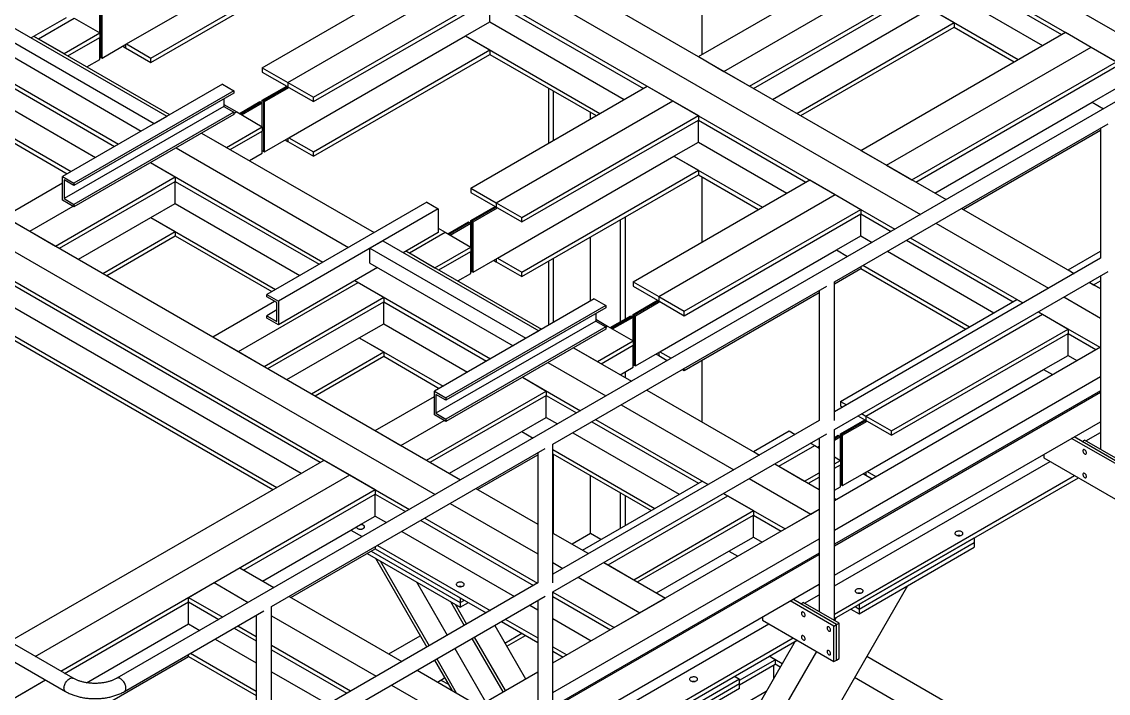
# Model space of a CAD drawing. Header units: millimetres. Extents: x 0 to 16187, y -20471 to 6290.
# Drawn here: x 711.2 to 861.4, y 1918.7 to 2011.5 of the extents above; entities that cross this region are included whole.
import ezdxf

# ---------------------------------------------------------------- set-up
doc = ezdxf.new("R2010")
doc.units = ezdxf.units.MM

msp = doc.modelspace()

# ---------------------------------------------------------------- linework, layer by layer
at = {"color": 7, "linetype": 'Continuous', "lineweight": 25}
for p, q in [((763.30147, 2067.30611), (870.76336, 2005.26968)), ((759.76593, 2065.26509), (867.22782, 2003.22866)), ((948.56632, 2050.18437), (724.3074, 1920.72245)), ((731.48166, 2048.93693), (838.94355, 1986.9005)), ((727.94613, 2046.8959), (835.40802, 1984.85947)), ((724.41059, 2044.85488), (831.87248, 1982.81845)), ((804.70257, 2006.6674), (832.98684, 2022.99556)), ((805.2329, 2006.97355), (805.2329, 2023.91269)), ((725.66571, 2008.41124), (750.06089, 2022.49428)), ((729.04214, 2006.46207), (753.43733, 2020.54511)), ((729.04214, 2005.84966), (753.43733, 2019.9327)), ((808.2381, 2004.62637), (836.52237, 2020.95454)), ((744.42171, 2005.13663), (768.8169, 2019.21967)), ((811.77364, 2002.58535), (840.05791, 2018.91352)), ((747.95725, 2003.09561), (772.35243, 2017.17865)), ((812.30405, 2002.27915), (840.05791, 2018.30111)), ((840.05791, 2018.30111), (854.90706, 2009.72888)), ((751.49278, 2001.05459), (775.88797, 2015.13763)), ((751.49278, 2000.44218), (775.88797, 2014.52522)), ((775.88797, 2011.48298), (775.88797, 2014.52522)), ((775.88797, 2014.52522), (797.10108, 2002.27915)), ((840.05791, 2015.25886), (852.27211, 2008.20775)), ((721.97107, 2009.93303), (721.97107, 2013.21897)), ((722.13017, 2013.49451), (722.13017, 2006.55391)), ((722.28927, 2006.46207), (722.28927, 2013.40266)), ((814.939, 2000.75803), (836.68147, 2013.30969)), ((836.68147, 2013.30969), (840.05791, 2011.36051)), ((836.68147, 2013.30969), (848.89568, 2006.25858)), ((709.66742, 2010.87259), (731.23417, 1998.42237)), ((717.33952, 2012.03544), (712.4963, 2009.23951)), ((713.48579, 2009.11662), (718.43554, 2011.97405)), ((718.43554, 2011.97405), (721.97107, 2009.93303)), ((772.51153, 2009.5338), (775.88797, 2011.48298)), ((775.88797, 2011.48298), (794.46613, 2000.75803)), ((818.31544, 1998.80885), (840.05791, 2011.36051)), ((840.05791, 2011.36051), (840.05791, 2010.74811)), ((664.37723, 2010.19836), (771.83912, 1948.16193)), ((707.89965, 2009.85208), (729.46641, 1997.40186)), ((712.88461, 2009.46368), (713.48579, 2009.11662)), ((712.88461, 2009.46368), (731.62248, 1998.64653)), ((717.02133, 2007.0756), (721.97107, 2009.93303)), ((721.97107, 2009.93303), (721.97107, 2009.32062)), ((748.11635, 1995.45076), (772.51153, 2009.5338)), ((772.51153, 2009.5338), (775.88797, 2007.58463)), ((772.51153, 2009.5338), (791.0897, 1998.80885)), ((818.84585, 1998.50265), (840.05791, 2010.74811)), ((827.15321, 1993.70692), (855.43748, 2010.03508)), ((840.05791, 2010.74811), (848.36526, 2005.95237)), ((855.43748, 2010.03508), (858.97301, 2007.99406)), ((718.29125, 1920.72245), (567.3593, 2007.85361)), ((660.84169, 2008.15734), (768.30359, 1946.12091)), ((713.48579, 2009.11662), (717.02133, 2007.0756)), ((717.55174, 2006.7694), (721.97107, 2009.32062)), ((721.97107, 2006.27837), (721.97107, 2009.32062)), ((722.28927, 2006.46207), (725.66571, 2008.41124)), ((725.13529, 2008.10504), (725.50661, 2007.89068)), ((725.50661, 2008.31939), (725.50661, 2007.89068)), ((725.50661, 2007.89068), (729.04214, 2005.84966)), ((725.66571, 2008.41124), (729.04214, 2006.46207)), ((830.68874, 1991.6659), (858.97301, 2007.99406)), ((858.97301, 2007.99406), (862.50855, 2005.95304)), ((707.89965, 2007.81073), (727.69835, 1996.38118)), ((721.97107, 2006.64576), (722.13017, 2006.55391)), ((722.13017, 2006.55391), (722.28927, 2006.46207)), ((729.04214, 2005.84966), (729.04214, 2006.46207)), ((751.49278, 1993.50159), (775.88797, 2007.58463)), ((751.49278, 1992.88918), (775.88797, 2006.97222)), ((775.88797, 2007.58463), (775.88797, 2006.97222)), ((775.88797, 2006.97222), (790.55928, 1998.50265)), ((804.70257, 2006.6674), (808.2381, 2004.62637)), ((657.30616, 2006.11632), (764.76805, 1944.07989)), ((657.30616, 2005.50391), (752.44729, 1950.58011)), ((705.81354, 2005.38164), (724.55141, 1994.56449)), ((720.18669, 2005.24827), (721.97107, 2006.27837)), ((744.42171, 2005.13663), (747.95725, 2003.09561)), ((744.42171, 2005.13663), (744.42171, 2004.52422)), ((834.22428, 1989.62488), (862.50855, 2005.95304)), ((834.75469, 1989.31867), (862.50855, 2005.34063)), ((744.42171, 2004.52422), (747.79815, 2002.57505)), ((808.2381, 2004.62637), (811.77364, 2002.58535)), ((709.95026, 2002.38115), (724.02099, 1994.25829)), ((738.90628, 2002.85138), (716.80919, 1990.09501)), ((740.49727, 2001.93292), (718.40019, 1989.17655)), ((738.90628, 2002.85138), (740.49727, 2001.93292)), ((740.49727, 2001.93292), (740.49727, 2001.60631)), ((744.42171, 2000.62588), (747.79815, 2002.57505)), ((747.95725, 2002.4832), (744.58081, 2000.53403)), ((744.73991, 2000.44218), (748.11635, 2002.39136)), ((747.79815, 2002.57505), (747.95725, 2002.4832)), ((747.95725, 2003.09561), (747.95725, 2002.4832)), ((747.95725, 2003.09561), (751.49278, 2001.05459)), ((747.95725, 2002.4832), (748.11635, 2002.39136)), ((748.11635, 2002.39136), (751.49278, 2000.44218)), ((773.23632, 1988.50231), (797.6315, 2002.58535)), ((784.01969, 1994.72743), (784.01969, 2002.27787)), ((784.69145, 1995.11522), (784.69145, 2001.89008)), ((797.6315, 2002.58535), (801.16703, 2000.54433)), ((859.13211, 2000.34921), (862.50855, 2002.29838)), ((660.68259, 2000.51249), (749.81234, 1949.05898)), ((740.49727, 2001.60631), (718.40019, 1988.84993)), ((739.11841, 2000.81031), (739.11841, 1999.78938)), ((741.2575, 1998.79921), (744.10352, 2000.44218)), ((744.26262, 2000.35034), (741.4166, 1998.70737)), ((744.10352, 2000.44218), (744.26262, 2000.35034)), ((744.26262, 2000.35034), (744.42171, 2000.25849)), ((744.42171, 2000.62588), (744.58081, 2000.53403)), ((744.42171, 2000.25849), (744.42171, 2000.62588)), ((744.58081, 2000.53403), (744.73991, 2000.44218)), ((744.58081, 2000.53403), (744.58081, 1993.59343)), ((744.73991, 1993.50159), (744.73991, 2000.44218)), ((751.49278, 2000.44218), (751.49278, 2001.05459)), ((776.77185, 1986.46129), (801.16703, 2000.54433)), ((801.16703, 2000.54433), (804.70257, 1998.50331)), ((837.38964, 1987.79755), (859.13211, 2000.34921)), ((859.13211, 2000.34921), (860.68602, 1999.45216)), ((709.95026, 1999.3389), (721.38604, 1992.73717)), ((739.11841, 1999.78938), (717.02133, 1987.033)), ((740.49727, 1998.99338), (718.40019, 1986.237)), ((739.11841, 2000.03408), (740.88618, 1999.01357)), ((739.11841, 1999.78938), (740.49727, 1998.99338)), ((740.49727, 1998.78906), (740.88618, 1999.01357)), ((740.49727, 1998.99338), (740.49727, 1998.66676)), ((740.88618, 1999.01357), (744.42171, 1996.97255)), ((741.5757, 1998.61552), (744.42171, 2000.25849)), ((744.42171, 1996.97255), (744.42171, 2000.25849)), ((789.80029, 1998.06449), (789.80029, 1998.94081)), ((657.30616, 1998.56332), (746.43591, 1947.10981)), ((657.30616, 1997.95091), (745.90549, 1946.80361)), ((706.57382, 1997.38973), (718.00961, 1990.78799)), ((740.49727, 1998.66676), (718.40019, 1985.91038)), ((729.46641, 1997.40186), (731.23417, 1998.42237)), ((780.30738, 1984.42027), (804.70257, 1998.50331)), ((780.30738, 1983.80787), (804.70257, 1997.89091)), ((804.70257, 1998.50331), (804.70257, 1997.89091)), ((804.70257, 1994.84866), (804.70257, 1997.89091)), ((804.70257, 1997.89091), (819.55172, 1989.31867)), ((823.49304, 1975.54475), (861.32883, 1997.38689)), ((736.04236, 1996.09499), (739.47197, 1994.11512)), ((736.04236, 1996.09499), (759.87139, 1982.33878)), ((739.47197, 1994.11512), (744.42171, 1996.97255)), ((740.00238, 1993.80892), (744.42171, 1996.36014)), ((744.42171, 1996.97255), (744.42171, 1996.36014)), ((744.42171, 1993.3179), (744.42171, 1996.36014)), ((841.29649, 1985.54217), (860.27392, 1996.4976)), ((860.27392, 1996.7779), (860.27392, 1978.80073)), ((709.95026, 1994.82815), (717.47919, 1990.48179)), ((744.73991, 1993.50159), (748.11635, 1995.45076)), ((747.58593, 1995.14456), (747.95725, 1994.9302)), ((747.95725, 1995.35892), (747.95725, 1994.9302)), ((747.95725, 1994.9302), (751.49278, 1992.88918)), ((748.11635, 1995.45076), (751.49278, 1993.50159)), ((801.32613, 1992.89949), (804.70257, 1994.84866)), ((804.70257, 1994.84866), (816.91677, 1987.79755)), ((732.50682, 1994.05397), (756.33586, 1980.29776)), ((742.63733, 1992.28779), (744.42171, 1993.3179)), ((744.42171, 1993.68528), (744.58081, 1993.59343)), ((744.58081, 1993.59343), (744.73991, 1993.50159)), ((751.49278, 1992.88918), (751.49278, 1993.50159)), ((776.93095, 1978.81645), (801.32613, 1992.89949)), ((801.32613, 1992.89949), (804.70257, 1990.95031)), ((801.32613, 1992.89949), (813.54034, 1985.84837)), ((827.15321, 1993.70692), (830.68874, 1991.6659)), ((728.97129, 1992.01295), (732.4009, 1990.03308)), ((728.97129, 1992.01295), (752.80033, 1978.25674)), ((830.68874, 1991.6659), (834.22428, 1989.62488)), ((715.8546, 1980.4811), (732.4009, 1990.03308)), ((716.80919, 1990.09501), (718.40019, 1989.17655)), ((716.80919, 1986.82884), (716.80919, 1990.09501)), ((732.4009, 1990.03308), (732.4009, 1989.42067)), ((780.30738, 1976.86727), (804.70257, 1990.95031)), ((780.30738, 1976.25487), (804.70257, 1990.33791)), ((804.70257, 1990.95031), (804.70257, 1990.33791)), ((804.70257, 1990.33791), (813.00992, 1985.54217)), ((805.2329, 1981.05259), (805.2329, 1990.03175)), ((708.78353, 1984.56315), (716.80919, 1989.19626)), ((716.38502, 1980.1749), (732.4009, 1989.42067)), ((718.40019, 1988.84993), (717.02133, 1989.64593)), ((717.02133, 1989.64593), (717.02133, 1987.033)), ((718.40019, 1989.17655), (718.40019, 1988.84993)), ((732.4009, 1986.37843), (732.4009, 1989.42067)), ((732.4009, 1989.42067), (752.26991, 1977.95054)), ((773.23632, 1988.50231), (776.77185, 1986.46129)), ((773.23632, 1988.50231), (773.23632, 1987.88991)), ((795.68696, 1975.54184), (820.08214, 1989.62488)), ((820.08214, 1989.62488), (823.61767, 1987.58386)), ((718.40019, 1985.91038), (716.80919, 1986.82884)), ((717.02133, 1987.033), (718.40019, 1986.237)), ((773.23632, 1987.88991), (776.61275, 1985.94073)), ((799.22249, 1973.50082), (823.61767, 1987.58386)), ((823.61767, 1987.58386), (827.15321, 1985.54284)), ((712.31907, 1982.52213), (718.29426, 1985.97153)), ((718.40019, 1986.237), (718.40019, 1985.91038)), ((729.02446, 1984.42925), (732.4009, 1986.37843)), ((732.4009, 1986.37843), (749.63496, 1976.42941)), ((767.1552, 1986.54363), (745.05811, 1973.78726)), ((768.74619, 1985.62517), (746.6491, 1972.8688)), ((767.1552, 1986.54363), (768.74619, 1985.62517)), ((768.74619, 1985.62517), (768.74619, 1982.35901)), ((773.23632, 1983.99156), (776.61275, 1985.94073)), ((776.77185, 1985.84889), (773.39541, 1983.89971)), ((773.55451, 1983.80787), (776.93095, 1985.75704)), ((776.61275, 1985.94073), (776.77185, 1985.84889)), ((776.77185, 1986.46129), (780.30738, 1984.42027)), ((776.77185, 1986.46129), (776.77185, 1985.84889)), ((776.77185, 1985.84889), (776.93095, 1985.75704)), ((776.93095, 1985.75704), (780.30738, 1983.80787)), ((802.75802, 1971.4598), (827.15321, 1985.54284)), ((827.15321, 1985.54284), (827.15321, 1984.93043)), ((841.05372, 1985.68232), (856.6241, 1976.69374)), ((708.78353, 1984.56315), (712.31907, 1982.52213)), ((719.01997, 1978.65378), (729.02446, 1984.42925)), ((729.02446, 1984.42925), (732.4009, 1982.48008)), ((729.02446, 1984.42925), (746.25853, 1974.48024)), ((770.0721, 1982.1649), (772.91812, 1983.80787)), ((772.91812, 1983.80787), (773.07722, 1983.71602)), ((773.23632, 1983.99156), (773.39541, 1983.89971)), ((773.23632, 1983.62418), (773.23632, 1983.99156)), ((773.39541, 1983.89971), (773.55451, 1983.80787)), ((773.39541, 1983.89971), (773.39541, 1976.95912)), ((773.55451, 1976.86727), (773.55451, 1983.80787)), ((780.30738, 1983.80787), (780.30738, 1984.42027)), ((793.95454, 1970.03098), (793.95454, 1984.1332)), ((794.6263, 1970.41878), (794.6263, 1984.521)), ((802.75802, 1970.84739), (827.15321, 1984.93043)), ((827.15321, 1981.88818), (827.15321, 1984.93043)), ((827.15321, 1984.93043), (831.34207, 1982.51225)), ((712.31907, 1982.52213), (715.8546, 1980.4811)), ((722.3964, 1976.7046), (732.4009, 1982.48008)), ((732.4009, 1982.48008), (732.4009, 1981.86767)), ((768.74619, 1982.35901), (763.90297, 1979.56308)), ((764.75103, 1979.52183), (769.70078, 1982.37925)), ((768.74619, 1982.93033), (769.70078, 1982.37925)), ((769.70078, 1982.37925), (773.23632, 1980.33823)), ((773.07722, 1983.71602), (770.2312, 1982.07305)), ((770.3903, 1981.98121), (773.23632, 1983.62418)), ((773.07722, 1983.71602), (773.23632, 1983.62418)), ((773.23632, 1980.33823), (773.23632, 1983.62418)), ((837.51819, 1983.6413), (853.08856, 1974.65271)), ((722.92682, 1976.3984), (732.4009, 1981.86767)), ((732.4009, 1981.86767), (745.72811, 1974.17404)), ((759.30631, 1980.17565), (761.07408, 1981.19616)), ((761.07408, 1981.19616), (782.64084, 1968.74594)), ((789.80029, 1972.879), (789.80029, 1981.73501)), ((823.77677, 1979.93901), (827.15321, 1981.88818)), ((827.15321, 1981.88818), (828.70712, 1980.99113)), ((833.45224, 1981.29408), (848.18955, 1972.78641)), ((833.98266, 1981.60028), (849.55303, 1972.61169)), ((759.30631, 1980.17565), (780.87307, 1967.72542)), ((759.30631, 1978.1343), (759.30631, 1980.17565)), ((764.29127, 1979.78724), (764.75103, 1979.52183)), ((764.29127, 1979.78724), (783.02914, 1968.9701)), ((764.75103, 1979.52183), (768.28657, 1977.48081)), ((768.28657, 1977.48081), (773.23632, 1980.33823)), ((768.81698, 1977.1746), (773.23632, 1979.72583)), ((773.23632, 1980.33823), (773.23632, 1979.72583)), ((773.23632, 1976.68358), (773.23632, 1979.72583)), ((799.38159, 1965.85597), (823.77677, 1979.93901)), ((823.77677, 1979.93901), (825.33068, 1979.04195)), ((830.81729, 1979.77295), (845.5546, 1971.26528)), ((855.79103, 1977.17465), (860.27392, 1979.76257)), ((759.30631, 1978.1343), (779.10501, 1966.70475)), ((773.55451, 1976.86727), (776.93095, 1978.81645)), ((776.40053, 1978.51024), (776.77185, 1978.29589)), ((776.77185, 1978.7246), (776.77185, 1978.29589)), ((776.77185, 1978.29589), (780.30738, 1976.25487)), ((776.93095, 1978.81645), (780.30738, 1976.86727)), ((784.01969, 1969.54193), (784.01969, 1978.39794)), ((784.69145, 1969.92973), (784.69145, 1978.78573)), ((860.27392, 1978.80073), (823.49304, 1957.56759)), ((827.44086, 1977.82378), (842.17816, 1969.31611)), ((760.36714, 1977.52189), (746.6491, 1969.60263)), ((771.45193, 1975.65348), (773.23632, 1976.68358)), ((773.23632, 1977.05096), (773.39541, 1976.95912)), ((773.39541, 1976.95912), (773.55451, 1976.86727)), ((780.30738, 1976.25487), (780.30738, 1976.86727)), ((823.49304, 1975.26446), (827.15321, 1977.37743)), ((823.49304, 1955.13123), (861.32883, 1976.97337)), ((827.15321, 1977.65772), (827.15321, 1977.37743)), ((827.15321, 1977.37743), (841.64775, 1969.00991)), ((855.79103, 1977.17465), (856.6241, 1976.69374)), ((860.27392, 1976.36438), (860.27392, 1952.40058)), ((741.13367, 1965.88781), (757.67997, 1975.43978)), ((757.2202, 1975.7052), (757.67997, 1975.43978)), ((757.2202, 1975.7052), (775.95807, 1964.88806)), ((757.67997, 1975.43978), (761.2155, 1973.39876)), ((784.60217, 1953.09353), (822.43796, 1974.93567)), ((795.68696, 1975.54184), (799.22249, 1973.50082)), ((795.68696, 1975.54184), (795.68696, 1974.92943)), ((795.68696, 1974.92943), (799.06339, 1972.98026)), ((823.49304, 1956.34951), (823.49304, 1975.54475)), ((858.73427, 1975.47556), (859.32657, 1975.13363)), ((858.73427, 1975.47556), (860.27392, 1974.58674)), ((859.32657, 1975.13363), (860.27392, 1975.68052)), ((859.32657, 1975.13363), (860.27392, 1974.58674)), ((744.6692, 1963.84679), (761.2155, 1973.39876)), ((745.05811, 1973.78726), (746.6491, 1972.8688)), ((745.05811, 1973.46064), (745.05811, 1973.78726)), ((746.43697, 1972.66464), (745.05811, 1973.46064)), ((761.2155, 1973.39876), (761.2155, 1972.78636)), ((799.22249, 1973.50082), (802.75802, 1971.4598)), ((799.22249, 1973.50082), (799.22249, 1972.88841)), ((802.75802, 1963.29439), (821.38304, 1974.04638)), ((821.38304, 1974.32668), (821.38304, 1956.34951)), ((855.19873, 1973.43454), (860.27392, 1970.5047)), ((737.59813, 1967.92883), (746.11933, 1972.84801)), ((745.19962, 1963.54059), (761.2155, 1972.78636)), ((746.43697, 1970.05171), (746.43697, 1972.66464)), ((746.6491, 1972.8688), (746.6491, 1969.60263)), ((761.2155, 1969.74411), (761.2155, 1972.78636)), ((761.2155, 1972.78636), (775.42766, 1964.58186)), ((790.31294, 1973.17495), (768.21586, 1960.41857)), ((791.90393, 1972.25649), (769.80685, 1959.50011)), ((791.90393, 1971.92987), (769.80685, 1959.1735)), ((790.31294, 1973.17495), (791.90393, 1972.25649)), ((791.90393, 1972.25649), (791.90393, 1971.92987)), ((795.68696, 1971.03108), (799.06339, 1972.98026)), ((799.22249, 1972.88841), (795.84606, 1970.93924)), ((796.00515, 1970.84739), (799.38159, 1972.79656)), ((799.06339, 1972.98026), (799.22249, 1972.88841)), ((799.22249, 1972.88841), (799.38159, 1972.79656)), ((799.38159, 1972.79656), (802.75802, 1970.84739)), ((824.32478, 1959.00957), (848.71996, 1973.09261)), ((848.71996, 1973.09261), (849.55303, 1972.61169)), ((746.43697, 1971.64371), (745.05811, 1970.84771)), ((745.05811, 1970.52109), (745.05811, 1970.84771)), ((745.05811, 1970.84771), (746.43697, 1970.05171)), ((746.6491, 1969.60263), (745.05811, 1970.52109)), ((790.52508, 1971.13388), (790.52508, 1970.11294)), ((790.52508, 1970.35764), (792.15142, 1969.41878)), ((792.52274, 1969.20442), (795.36876, 1970.84739)), ((795.52786, 1970.75554), (792.68184, 1969.11257)), ((792.84094, 1969.02073), (795.68696, 1970.6637)), ((795.36876, 1970.84739), (795.52786, 1970.75554)), ((795.52786, 1970.75554), (795.68696, 1970.6637)), ((795.68696, 1970.6637), (795.68696, 1971.03108)), ((795.68696, 1971.03108), (795.84606, 1970.93924)), ((795.68696, 1967.37775), (795.68696, 1970.6637)), ((795.84606, 1970.93924), (796.00515, 1970.84739)), ((795.84606, 1970.93924), (795.84606, 1963.99864)), ((796.00515, 1963.90679), (796.00515, 1970.84739)), ((802.75802, 1970.84739), (802.75802, 1971.4598)), ((827.86031, 1956.96855), (852.2555, 1971.05159)), ((851.6632, 1971.39352), (852.2555, 1971.05159)), ((851.6632, 1971.39352), (860.17509, 1966.47971)), ((852.2555, 1971.05159), (855.79103, 1969.01057)), ((757.83907, 1967.79494), (761.2155, 1969.74411)), ((761.2155, 1969.74411), (772.79271, 1963.06073)), ((790.52508, 1970.11294), (768.42799, 1957.35656)), ((791.90393, 1969.31694), (769.80685, 1956.56057)), ((791.90393, 1968.99033), (769.80685, 1956.23395)), ((790.52508, 1970.11294), (791.90393, 1969.31694)), ((791.90393, 1969.2759), (792.15142, 1969.41878)), ((791.90393, 1969.31694), (791.90393, 1968.99033)), ((792.15142, 1969.41878), (795.68696, 1967.37775)), ((831.39585, 1954.92753), (855.79103, 1969.01057)), ((855.79103, 1969.01057), (855.79103, 1968.39817)), ((737.59813, 1967.92883), (741.13367, 1965.88781)), ((747.83457, 1962.01946), (757.83907, 1967.79494)), ((757.83907, 1967.79494), (761.2155, 1965.84576)), ((757.83907, 1967.79494), (769.41627, 1961.11156)), ((780.87307, 1967.72542), (782.64084, 1968.74594)), ((790.73721, 1964.52033), (795.68696, 1967.37775)), ((795.68696, 1967.37775), (795.68696, 1966.76535)), ((831.39585, 1954.31513), (855.79103, 1968.39817)), ((855.79103, 1965.35592), (855.79103, 1968.39817)), ((855.79103, 1968.39817), (859.64468, 1966.1735)), ((741.13367, 1965.88781), (744.6692, 1963.84679)), ((751.211, 1960.07029), (761.2155, 1965.84576)), ((761.2155, 1965.84576), (761.2155, 1965.23336)), ((787.44902, 1966.41856), (790.73721, 1964.52033)), ((787.44902, 1966.41856), (795.45649, 1961.79595)), ((791.26763, 1964.21412), (795.68696, 1966.76535)), ((795.68696, 1963.7231), (795.68696, 1966.76535)), ((796.00515, 1963.90679), (799.38159, 1965.85597)), ((799.38159, 1965.85597), (800.9355, 1964.95891)), ((823.49304, 1945.30361), (860.27392, 1966.53675)), ((860.17509, 1966.47971), (860.27392, 1966.53675)), ((751.74142, 1959.76409), (761.2155, 1965.23336)), ((761.2155, 1965.23336), (768.88586, 1960.80535)), ((783.91348, 1964.37754), (791.92095, 1959.75493)), ((798.85117, 1965.54976), (799.22249, 1965.33541)), ((799.22249, 1965.76412), (799.22249, 1965.33541)), ((799.22249, 1965.33541), (800.40508, 1964.65271)), ((805.2329, 1956.15214), (805.2329, 1964.7231)), ((852.4146, 1963.40674), (855.79103, 1965.35592)), ((855.79103, 1965.35592), (857.00973, 1964.65238)), ((793.90257, 1962.693), (795.68696, 1963.7231)), ((794.6263, 1962.2752), (794.6263, 1963.11079)), ((795.68696, 1964.09048), (795.84606, 1963.99864)), ((795.84606, 1963.99864), (796.00515, 1963.90679)), ((802.51526, 1963.43453), (802.75802, 1963.29439)), ((802.75802, 1963.29439), (802.75802, 1963.57468)), ((828.01941, 1949.3237), (852.4146, 1963.40674)), ((852.4146, 1963.40674), (853.63329, 1962.7032)), ((780.37795, 1962.33652), (783.66614, 1960.43829)), ((780.37795, 1962.33652), (788.38542, 1957.71391)), ((793.95454, 1962.663), (793.95454, 1962.723)), ((823.49304, 1941.22157), (860.27392, 1962.45471)), ((767.11984, 1950.88631), (783.66614, 1960.43829)), ((767.65026, 1950.58011), (783.66614, 1959.82588)), ((768.21586, 1960.41857), (769.80685, 1959.50011)), ((768.21586, 1957.15241), (768.21586, 1960.41857)), ((769.80685, 1959.1735), (768.42799, 1959.96949)), ((768.42799, 1959.96949), (768.42799, 1957.35656)), ((783.66614, 1960.43829), (783.66614, 1959.82588)), ((783.66614, 1956.78363), (783.66614, 1959.82588)), ((783.66614, 1959.82588), (787.855, 1957.4077)), ((797.56666, 1960.57777), (813.13703, 1951.58919)), ((860.27392, 1960.47993), (823.49304, 1939.24679)), ((823.49304, 1939.04269), (860.27392, 1960.27583)), ((760.04877, 1954.96835), (768.21586, 1959.68311)), ((769.80685, 1959.50011), (769.80685, 1959.1735)), ((794.03112, 1958.53675), (809.60149, 1949.54817)), ((824.32478, 1959.00957), (825.15784, 1958.52865)), ((824.32478, 1959.00957), (824.32478, 1958.39717)), ((824.32478, 1958.39717), (824.62743, 1958.22245)), ((769.80685, 1956.23395), (768.21586, 1957.15241)), ((768.42799, 1957.35656), (769.80685, 1956.56057)), ((780.28971, 1954.83446), (783.66614, 1956.78363)), ((783.66614, 1956.78363), (785.22005, 1955.88658)), ((826.7376, 1957.00428), (827.70122, 1956.44799)), ((827.26802, 1957.31048), (827.86031, 1956.96855)), ((827.86031, 1956.96855), (827.86031, 1956.35615)), ((827.86031, 1956.96855), (831.39585, 1954.92753)), ((763.58431, 1952.92733), (769.5595, 1956.37674)), ((769.80685, 1956.56057), (769.80685, 1956.23395)), ((821.38304, 1956.34951), (784.60217, 1935.11636)), ((789.96517, 1956.18953), (804.70248, 1947.68186)), ((790.49559, 1956.49573), (806.06596, 1947.50715)), ((823.49304, 1934.95998), (860.27392, 1956.19313)), ((824.32478, 1954.49882), (827.70122, 1956.44799)), ((827.86031, 1956.35615), (824.48388, 1954.40697)), ((824.64298, 1954.31513), (828.01941, 1956.2643)), ((827.70122, 1956.44799), (827.86031, 1956.35615)), ((827.86031, 1956.35615), (828.01941, 1956.2643)), ((828.01941, 1956.2643), (831.39585, 1954.31513)), ((760.04877, 1954.96835), (763.58431, 1952.92733)), ((770.28521, 1949.05898), (780.28971, 1954.83446)), ((780.28971, 1954.83446), (781.84362, 1953.9374)), ((784.60217, 1932.68001), (822.43796, 1954.52215)), ((787.33022, 1954.6684), (802.06753, 1946.16074)), ((812.30397, 1952.0701), (817.25371, 1954.92753)), ((817.25371, 1954.92753), (818.08678, 1954.44661)), ((821.38304, 1953.91316), (821.38304, 1929.94936)), ((823.49304, 1928.73128), (823.49304, 1955.13123)), ((823.49304, 1954.01867), (824.00658, 1954.31513)), ((824.16568, 1954.22328), (823.49304, 1953.83497)), ((823.49304, 1953.65128), (824.32478, 1954.13143)), ((824.00658, 1954.31513), (824.16568, 1954.22328)), ((824.16568, 1954.22328), (824.32478, 1954.13143)), ((824.32478, 1954.49882), (824.48388, 1954.40697)), ((824.32478, 1954.13143), (824.32478, 1954.49882)), ((824.32478, 1950.84549), (824.32478, 1954.13143)), ((824.48388, 1954.40697), (824.64298, 1954.31513)), ((824.48388, 1954.40697), (824.48388, 1947.46637)), ((824.64298, 1947.37453), (824.64298, 1954.31513)), ((831.39585, 1954.31513), (831.39585, 1954.92753)), ((862.33177, 1950.3962), (856.28201, 1953.88865)), ((862.68532, 1950.6003), (856.63557, 1954.09275)), ((858.26674, 1953.5593), (860.27392, 1954.71802)), ((745.7113, 1930.64231), (783.54708, 1952.48444)), ((763.58431, 1952.92733), (767.11984, 1950.88631)), ((784.60217, 1933.89829), (784.60217, 1953.09353)), ((784.60217, 1952.34493), (798.6911, 1944.21156)), ((815.8395, 1950.02908), (820.78925, 1952.88651)), ((820.19695, 1953.22844), (820.78925, 1952.88651)), ((820.78925, 1952.88651), (821.38304, 1952.54372)), ((821.16056, 1952.67215), (821.38304, 1952.80059)), ((821.38304, 1952.6169), (821.31966, 1952.58031)), ((857.73558, 1953.45773), (858.08913, 1953.66183)), ((862.68532, 1950.6003), (857.73558, 1953.45773)), ((863.03888, 1950.8044), (858.08913, 1953.66183)), ((709.50898, 1925.79235), (752.97771, 1950.88631)), ((752.97771, 1950.88631), (756.51324, 1948.84529)), ((774.19206, 1946.80361), (782.49217, 1951.59516)), ((782.49217, 1951.87545), (782.49217, 1933.89829)), ((784.60217, 1951.73252), (798.16068, 1943.90536)), ((784.69145, 1940.74244), (784.69145, 1951.68098)), ((812.30397, 1952.0701), (813.13703, 1951.58919)), ((823.49304, 1951.32564), (824.32478, 1950.84549)), ((823.49304, 1950.36534), (824.32478, 1950.84549)), ((824.32478, 1950.84549), (824.32478, 1950.23308)), ((852.43228, 1951.66625), (852.43228, 1951.21181)), ((852.43228, 1951.21181), (862.33177, 1945.49696)), ((815.2472, 1950.37101), (815.8395, 1950.02908)), ((815.2472, 1950.37101), (821.38304, 1946.82886)), ((815.8395, 1950.02908), (819.37503, 1947.98806)), ((823.49304, 1933.48487), (853.3163, 1950.70147)), ((823.49304, 1949.75293), (824.32478, 1950.23308)), ((824.32478, 1947.19084), (824.32478, 1950.23308)), ((824.64298, 1947.37453), (828.01941, 1949.3237)), ((828.01941, 1949.3237), (829.23811, 1948.62016)), ((713.04451, 1923.75133), (756.51324, 1948.84529)), ((756.51324, 1948.84529), (760.04877, 1946.80427)), ((788.6866, 1938.43609), (805.2329, 1947.98806)), ((789.80029, 1940.72839), (789.80029, 1948.73171)), ((805.2329, 1947.98806), (806.06596, 1947.50715)), ((811.71167, 1948.32999), (820.22356, 1943.41618)), ((819.37503, 1947.98806), (821.38304, 1949.14726)), ((819.90545, 1947.68186), (821.38304, 1948.53486)), ((823.49304, 1929.58652), (856.69274, 1948.7523)), ((823.49304, 1928.97412), (857.22315, 1948.4461)), ((827.489, 1949.0175), (827.86031, 1948.80314)), ((827.86031, 1949.23186), (827.86031, 1948.80314)), ((827.86031, 1948.80314), (828.70769, 1948.31396)), ((716.58005, 1921.71031), (760.04877, 1946.80427)), ((760.04877, 1946.80427), (760.04877, 1946.19186)), ((773.94929, 1946.94375), (782.49217, 1942.01206)), ((793.95454, 1941.47721), (793.95454, 1946.33351)), ((808.17613, 1946.28897), (808.76843, 1945.94704)), ((808.17613, 1946.28897), (816.68803, 1941.37516)), ((823.49304, 1946.71068), (824.32478, 1947.19084)), ((824.32478, 1947.55822), (824.48388, 1947.46637)), ((824.48388, 1947.46637), (824.64298, 1947.37453)), ((741.84086, 1935.68066), (760.04877, 1946.19186)), ((760.04877, 1943.14962), (760.04877, 1946.19186)), ((760.04877, 1946.19186), (764.23764, 1943.77369)), ((770.41376, 1944.90273), (782.49217, 1937.93001)), ((792.22213, 1936.39507), (808.76843, 1945.94704)), ((794.6263, 1941.865), (794.6263, 1945.94571)), ((808.76843, 1945.94704), (812.30397, 1943.90602)), ((823.49304, 1945.61079), (823.7591, 1945.4572)), ((823.49304, 1945.30361), (823.7591, 1945.4572)), ((784.60217, 1922.85238), (821.38304, 1944.08553)), ((795.75767, 1934.35405), (812.30397, 1943.90602)), ((796.28808, 1934.04784), (812.30397, 1943.29362)), ((812.30397, 1943.90602), (812.30397, 1943.29362)), ((812.30397, 1940.25137), (812.30397, 1943.29362)), ((812.30397, 1943.29362), (816.15761, 1941.06895)), ((816.68803, 1941.37516), (820.22356, 1943.41618)), ((820.22356, 1943.41618), (821.38304, 1944.08553)), ((757.4485, 1941.64851), (758.01749, 1941.97698)), ((758.01749, 1941.97698), (760.04877, 1943.14962)), ((760.04877, 1943.14962), (761.60269, 1942.25256)), ((766.34781, 1942.55551), (781.91818, 1933.56693)), ((766.87822, 1942.86171), (782.44859, 1933.87313)), ((744.47581, 1934.15954), (756.67234, 1941.20044)), ((756.67234, 1941.20044), (757.4485, 1941.64851)), ((756.67234, 1941.20044), (758.22625, 1940.30339)), ((763.71286, 1941.03439), (779.28323, 1932.0458)), ((784.60217, 1940.79398), (789.51966, 1937.95517)), ((789.80029, 1940.72839), (787.25804, 1939.26078)), ((791.22885, 1939.9037), (789.80029, 1940.72839)), ((808.92753, 1938.30219), (812.30397, 1940.25137)), ((812.30397, 1940.25137), (813.52266, 1939.54783)), ((760.04877, 1938.91916), (760.04877, 1938.63886)), ((760.33642, 1939.08521), (775.90679, 1930.09663)), ((784.60217, 1918.77034), (821.38304, 1940.00349)), ((826.9234, 1930.95442), (842.8333, 1940.13901)), ((826.9234, 1930.30119), (842.8333, 1939.48578)), ((826.9234, 1929.64796), (842.8333, 1938.83255)), ((842.8333, 1940.13901), (842.8333, 1939.48578)), ((842.8333, 1939.48578), (842.8333, 1938.83255)), ((748.38266, 1931.90416), (760.04877, 1938.63886)), ((758.91722, 1937.98563), (771.78675, 1930.55621)), ((759.483, 1938.31225), (771.78675, 1931.20944)), ((760.04877, 1938.63886), (771.78675, 1931.86267)), ((760.04877, 1938.63886), (775.37638, 1929.79043)), ((760.08399, 1937.31207), (767.16383, 1925.04942)), ((821.38304, 1938.02871), (784.60217, 1916.79557)), ((784.60217, 1916.59146), (821.38304, 1937.82461)), ((788.6866, 1938.43609), (789.51966, 1937.95517)), ((798.92303, 1932.52672), (808.92753, 1938.30219)), ((808.92753, 1938.30219), (810.14623, 1937.59866)), ((737.77491, 1933.94584), (741.31044, 1935.98686)), ((741.31044, 1935.98686), (746.02972, 1933.26248)), ((760.70899, 1936.95126), (767.47636, 1925.22984)), ((784.60217, 1936.71194), (785.98413, 1935.91415)), ((791.62983, 1936.73699), (792.22213, 1936.39507)), ((791.62983, 1936.73699), (800.14173, 1931.82318)), ((792.22213, 1936.39507), (795.75767, 1934.35405)), ((788.0943, 1934.69597), (796.6062, 1929.78216)), ((734.23938, 1931.90482), (737.77491, 1933.94584)), ((737.77491, 1933.94584), (742.49419, 1931.22146)), ((782.49217, 1933.89829), (745.7113, 1912.66514)), ((765.72904, 1934.05325), (769.98658, 1926.67896)), ((784.60217, 1912.50876), (821.38304, 1933.74191)), ((833.60611, 1933.5058), (808.98056, 1890.85311)), ((694.32806, 1932.11975), (717.23633, 1918.89509)), ((717.11046, 1921.4041), (734.23938, 1931.29242)), ((734.23938, 1931.90482), (738.95865, 1929.18044)), ((734.23938, 1931.29242), (734.23938, 1931.90482)), ((734.23938, 1931.29242), (738.42824, 1928.87424)), ((734.23938, 1928.25017), (734.23938, 1931.29242)), ((745.7113, 1910.22879), (783.54708, 1932.07092)), ((748.13989, 1932.04431), (763.71026, 1923.05572)), ((770.45899, 1931.32271), (772.35175, 1928.04435)), ((771.78675, 1931.86267), (771.78675, 1931.20944)), ((771.78675, 1931.20944), (772.35252, 1931.53606)), ((782.49217, 1931.46193), (782.49217, 1907.49814)), ((784.60217, 1906.28006), (784.60217, 1932.68001)), ((784.60217, 1932.6299), (793.07066, 1927.74114)), ((784.60217, 1932.01749), (792.54024, 1927.43494)), ((796.6062, 1929.78216), (800.14173, 1931.82318)), ((823.4409, 1927.94498), (817.39114, 1931.43743)), ((823.79445, 1928.14908), (817.74469, 1931.64153)), ((819.37587, 1931.10808), (821.38304, 1932.2668)), ((725.36231, 1918.89509), (744.65621, 1930.03322)), ((745.7113, 1911.44706), (745.7113, 1930.64231)), ((771.08399, 1930.9619), (772.66428, 1928.22476)), ((771.78675, 1931.20944), (771.78675, 1930.55621)), ((771.78675, 1930.55621), (772.9183, 1931.20944)), ((781.3934, 1930.82763), (782.49217, 1930.19332)), ((793.07066, 1927.74114), (796.6062, 1929.78216)), ((818.8447, 1931.00651), (819.19826, 1931.21061)), ((823.79445, 1928.14908), (818.8447, 1931.00651)), ((824.148, 1928.35318), (819.19826, 1931.21061)), ((825.79184, 1930.30119), (826.9234, 1929.64796)), ((826.35762, 1930.6278), (826.9234, 1930.30119)), ((826.9234, 1930.95442), (826.9234, 1930.30119)), ((826.9234, 1930.30119), (826.9234, 1929.64796)), ((720.13703, 1920.10906), (734.23938, 1928.25017)), ((734.23938, 1928.25017), (735.79329, 1927.35311)), ((743.6013, 1929.42423), (743.6013, 1911.44706)), ((745.7113, 1929.36426), (760.17473, 1921.0147)), ((777.48655, 1928.57225), (782.49217, 1925.68257)), ((778.01696, 1928.87845), (782.49217, 1926.29497)), ((784.60217, 1928.97524), (789.9053, 1925.91381)), ((784.60217, 1911.03365), (814.42543, 1928.25025)), ((813.5414, 1929.21502), (813.5414, 1928.76059)), ((813.5414, 1928.76059), (823.4409, 1923.04573)), ((823.73748, 1929.11523), (823.51012, 1928.72143)), ((823.79445, 1928.14908), (824.148, 1928.35318)), ((824.148, 1923.45394), (824.148, 1928.35318)), ((740.53841, 1927.65606), (743.6013, 1925.8879)), ((741.06883, 1927.96227), (743.6013, 1926.5003)), ((776.5477, 1928.03027), (780.80331, 1920.65935)), ((777.95742, 1925.58856), (780.30622, 1926.94449)), ((823.4409, 1927.94498), (823.79445, 1928.14908)), ((823.4409, 1923.04573), (823.4409, 1927.94498)), ((823.79445, 1923.24983), (823.79445, 1928.14908)), ((737.90346, 1926.13494), (743.6013, 1922.84565)), ((745.7113, 1925.28222), (756.6392, 1918.97368)), ((761.90845, 1924.09589), (766.26299, 1926.60972)), ((773.40675, 1926.21703), (777.66235, 1918.84611)), ((773.71928, 1926.39745), (777.97488, 1919.02653)), ((778.21377, 1925.14456), (780.81895, 1926.64849)), ((784.60217, 1907.1353), (817.80186, 1926.30108)), ((784.60217, 1906.5229), (818.33228, 1925.99487)), ((818.08108, 1925.84986), (808.98056, 1910.0873)), ((817.95437, 1925.63039), (817.82764, 1925.70355)), ((721.86616, 1916.59651), (734.23938, 1923.73941)), ((734.23938, 1923.73941), (734.23938, 1924.01971)), ((734.23938, 1923.73941), (743.6013, 1918.33489)), ((734.52702, 1924.18576), (743.6013, 1918.9473)), ((745.7113, 1924.66982), (756.10878, 1918.66748)), ((771.04158, 1924.85165), (775.29719, 1917.48073)), ((784.60217, 1925.07689), (786.52886, 1923.96464)), ((784.60217, 1924.46449), (785.99844, 1923.65844)), ((821.0351, 1924.43457), (808.98056, 1903.5555)), ((815.29503, 1923.27949), (814.46181, 1923.7605)), ((816.27159, 1922.71573), (814.46181, 1923.7605)), ((923.31973, 1868.69036), (827.96602, 1923.73689)), ((768.21883, 1923.22211), (770.61683, 1919.06864)), ((768.53136, 1923.40253), (771.24183, 1918.70784)), ((810.39478, 1920.45064), (815.29503, 1923.27949)), ((810.39478, 1919.83823), (815.29503, 1922.66709)), ((815.12532, 1920.73033), (815.12532, 1922.56912)), ((815.29503, 1923.27949), (815.29503, 1922.66709)), ((816.01525, 1922.27173), (815.29503, 1922.6875)), ((823.4409, 1923.04573), (823.79445, 1923.24983)), ((823.79445, 1923.24983), (824.148, 1923.45394)), ((745.7113, 1900.40116), (782.49217, 1921.63431)), ((745.7113, 1921.62757), (753.47383, 1917.14635)), ((765.82044, 1921.83755), (774.33233, 1916.92373)), ((768.6401, 1920.20979), (769.62855, 1920.78041)), ((769.11388, 1920.4833), (769.62855, 1920.78041)), ((809.68767, 1921.00445), (810.39478, 1920.59624)), ((923.31973, 1864.80426), (826.28324, 1920.82223)), ((698.8995, 1911.50355), (714.46987, 1920.49213)), ((711.25841, 1918.63819), (714.46987, 1920.49213)), ((762.2849, 1919.79653), (770.7968, 1914.88271)), ((768.6401, 1920.20979), (769.11388, 1920.4833)), ((769.11388, 1920.4833), (770.14313, 1919.88912)), ((810.39478, 1920.59624), (798.37396, 1913.65677)), ((810.39478, 1919.94301), (798.37396, 1913.00354)), ((810.39478, 1919.28978), (798.37396, 1912.35031)), ((810.39478, 1919.94301), (810.39478, 1920.59624)), ((810.39478, 1919.28978), (810.39478, 1919.94301)), ((808.98056, 1915.97958), (814.08315, 1918.92524))]:
    msp.add_line(p, q, dxfattribs=at)
at = {"color": 7, "linetype": 'Continuous', "lineweight": 25, "flags": 128}
for points in [[(858.33662, 1951.88601), (858.33041, 1951.95319), (858.31211, 1952.02416), (858.28262, 1952.09537), (858.24344, 1952.16324), (858.19651, 1952.22438), (858.1442, 1952.27572), (858.08913, 1952.31467), (858.03406, 1952.3393), (857.98175, 1952.34836), (857.93482, 1952.3414), (857.89564, 1952.31877), (857.86615, 1952.28161), (857.84785, 1952.23177), (857.84164, 1952.17176), (857.84785, 1952.10458), (857.86615, 1952.03361), (857.89564, 1951.9624), (857.93482, 1951.89452), (857.98175, 1951.83339), (858.03406, 1951.78205), (858.08913, 1951.74309), (858.1442, 1951.71847), (858.19651, 1951.70941), (858.24344, 1951.71637), (858.28262, 1951.739), (858.31211, 1951.77616), (858.33041, 1951.826), (858.33662, 1951.88601)], [(858.33662, 1948.61985), (858.33041, 1948.68703), (858.31211, 1948.758), (858.28262, 1948.82921), (858.24344, 1948.89708), (858.19651, 1948.95822), (858.1442, 1949.00955), (858.08913, 1949.04851), (858.03406, 1949.07314), (857.98175, 1949.0822), (857.93482, 1949.07524), (857.89564, 1949.05261), (857.86615, 1949.01544), (857.84785, 1948.9656), (857.84164, 1948.90559), (857.84785, 1948.83842), (857.86615, 1948.76744), (857.89564, 1948.69624), (857.93482, 1948.62836), (857.98175, 1948.56722), (858.03406, 1948.51589), (858.08913, 1948.47693), (858.1442, 1948.45231), (858.19651, 1948.44324), (858.24344, 1948.4502), (858.28262, 1948.47283), (858.31211, 1948.51), (858.33041, 1948.55984), (858.33662, 1948.61985)], [(757.4485, 1941.64851), (757.46152, 1941.59012), (757.49299, 1941.53412), (757.54182, 1941.48244), (757.60635, 1941.43685), (757.68434, 1941.39892), (757.77312, 1941.36996), (757.86964, 1941.35095), (757.97058, 1941.34256), (758.07247, 1941.34507), (758.1718, 1941.3584), (758.26516, 1941.38208), (758.34934, 1941.41531), (758.42145, 1941.45694), (758.47901, 1941.50554), (758.52004, 1941.55944), (758.54312, 1941.61678), (758.54747, 1941.6756), (758.53294, 1941.73387), (758.50002, 1941.78959), (758.44984, 1941.84084), (758.38414, 1941.88586), (758.30517, 1941.92311), (758.21564, 1941.9513), (758.11864, 1941.96947), (758.01749, 1941.97698)], [(758.38707, 1941.43516), (758.45027, 1941.47886), (758.49893, 1941.52836), (758.53149, 1941.58209), (758.54692, 1941.63831), (758.54471, 1941.69522), (758.52493, 1941.75099), (758.48822, 1941.80382), (758.43576, 1941.85202), (758.36923, 1941.89403), (758.29078, 1941.92851), (758.20293, 1941.95436), (758.10849, 1941.97073), (758.01749, 1941.97698)], [(757.4485, 1941.64851), (757.45934, 1941.59598), (757.4877, 1941.54147), (757.53247, 1941.49075), (757.5922, 1941.44546), (757.66498, 1941.40705), (757.74847, 1941.37677), (757.83999, 1941.35558), (757.93658, 1941.34416), (758.03516, 1941.34288), (758.13255, 1941.35179), (758.22562, 1941.37059), (758.31138, 1941.39868), (758.38707, 1941.43516)], [(841.10089, 1940.97593), (841.0252, 1941.01241), (840.93944, 1941.0405), (840.84637, 1941.0593), (840.74898, 1941.06821), (840.6504, 1941.06693), (840.5538, 1941.05551), (840.46229, 1941.03432), (840.3788, 1941.00404), (840.30602, 1940.96563), (840.24628, 1940.92034), (840.20152, 1940.86962), (840.17316, 1940.81511), (840.16212, 1940.75854), (840.16875, 1940.70175), (840.19284, 1940.64655), (840.23362, 1940.59472), (840.28978, 1940.54793), (840.3595, 1940.50768), (840.44055, 1940.47527), (840.53033, 1940.45173), (840.62594, 1940.43782), (840.72432, 1940.43399), (840.8223, 1940.44036), (840.91674, 1940.45673), (841.0046, 1940.48258), (841.08305, 1940.51706), (841.14957, 1940.55907), (841.20203, 1940.60727), (841.23874, 1940.6601), (841.25852, 1940.71587), (841.26073, 1940.77278), (841.24531, 1940.829), (841.21274, 1940.88273), (841.16408, 1940.93223), (841.10089, 1940.97593)], [(772.17566, 1933.47518), (772.23885, 1933.51888), (772.28751, 1933.56838), (772.32008, 1933.62211), (772.3355, 1933.67833), (772.33329, 1933.73524), (772.31351, 1933.79101), (772.2768, 1933.84384), (772.22434, 1933.89204), (772.15782, 1933.93405), (772.07936, 1933.96853), (771.99151, 1933.99438), (771.89707, 1934.01075), (771.79909, 1934.01712), (771.70071, 1934.01329), (771.60509, 1933.99938), (771.51532, 1933.97584), (771.43427, 1933.94343), (771.36454, 1933.90318), (771.30839, 1933.85639), (771.26761, 1933.80456), (771.24352, 1933.74936), (771.23689, 1933.69257), (771.24793, 1933.636), (771.27628, 1933.58149), (771.32105, 1933.53077), (771.38078, 1933.48548), (771.45356, 1933.44708), (771.53705, 1933.41679), (771.62857, 1933.3956), (771.72517, 1933.38418), (771.82374, 1933.3829), (771.92113, 1933.39181), (772.0142, 1933.41061), (772.09996, 1933.4387), (772.17566, 1933.47518)], [(827.31231, 1933.01595), (827.23661, 1933.05243), (827.15086, 1933.08052), (827.05779, 1933.09932), (826.9604, 1933.10823), (826.86182, 1933.10695), (826.76522, 1933.09553), (826.6737, 1933.07434), (826.59021, 1933.04406), (826.51743, 1933.00565), (826.4577, 1932.96036), (826.41294, 1932.90964), (826.38458, 1932.85513), (826.37354, 1932.79856), (826.38017, 1932.74177), (826.40426, 1932.68657), (826.44504, 1932.63475), (826.50119, 1932.58796), (826.57092, 1932.54771), (826.65197, 1932.51529), (826.74174, 1932.49175), (826.83736, 1932.47784), (826.93574, 1932.47401), (827.03372, 1932.48038), (827.12816, 1932.49675), (827.21602, 1932.5226), (827.29447, 1932.55708), (827.36099, 1932.5991), (827.41345, 1932.64729), (827.45016, 1932.70012), (827.46994, 1932.75589), (827.47215, 1932.8128), (827.45673, 1932.86902), (827.42416, 1932.92275), (827.3755, 1932.97225), (827.31231, 1933.01595)], [(819.44574, 1929.43479), (819.43954, 1929.50197), (819.42124, 1929.57294), (819.39175, 1929.64415), (819.35256, 1929.71202), (819.30564, 1929.77316), (819.25333, 1929.82449), (819.19826, 1929.86345), (819.14319, 1929.88808), (819.09088, 1929.89714), (819.04395, 1929.89018), (819.00476, 1929.86755), (818.97528, 1929.83038), (818.95697, 1929.78054), (818.95077, 1929.72053), (818.95697, 1929.65336), (818.97528, 1929.58238), (819.00476, 1929.51118), (819.04395, 1929.4433), (819.09088, 1929.38216), (819.14319, 1929.33083), (819.19826, 1929.29187), (819.25333, 1929.26725), (819.30564, 1929.25818), (819.35256, 1929.26514), (819.39175, 1929.28777), (819.42124, 1929.32494), (819.43954, 1929.37478), (819.44574, 1929.43479)], [(822.98128, 1927.39377), (822.97507, 1927.46095), (822.95677, 1927.53192), (822.92728, 1927.60313), (822.8881, 1927.671), (822.84117, 1927.73214), (822.78886, 1927.78347), (822.73379, 1927.82243), (822.67872, 1927.84706), (822.62641, 1927.85612), (822.57948, 1927.84916), (822.5403, 1927.82653), (822.51081, 1927.78936), (822.49251, 1927.73952), (822.4863, 1927.67951), (822.49251, 1927.61234), (822.51081, 1927.54136), (822.5403, 1927.47016), (822.57948, 1927.40228), (822.62641, 1927.34114), (822.67872, 1927.28981), (822.73379, 1927.25085), (822.78886, 1927.22622), (822.84117, 1927.21716), (822.8881, 1927.22412), (822.92728, 1927.24675), (822.95677, 1927.28392), (822.97507, 1927.33376), (822.98128, 1927.39377)], [(819.44574, 1926.16863), (819.43954, 1926.2358), (819.42124, 1926.30677), (819.39175, 1926.37798), (819.35256, 1926.44586), (819.30564, 1926.507), (819.25333, 1926.55833), (819.19826, 1926.59729), (819.14319, 1926.62191), (819.09088, 1926.63097), (819.04395, 1926.62402), (819.00476, 1926.60139), (818.97528, 1926.56422), (818.95697, 1926.51438), (818.95077, 1926.45437), (818.95697, 1926.38719), (818.97528, 1926.31622), (819.00476, 1926.24501), (819.04395, 1926.17714), (819.09088, 1926.116), (819.14319, 1926.06467), (819.19826, 1926.02571), (819.25333, 1926.00108), (819.30564, 1925.99202), (819.35256, 1925.99898), (819.39175, 1926.02161), (819.42124, 1926.05878), (819.43954, 1926.10861), (819.44574, 1926.16863)], [(822.98128, 1924.12761), (822.97507, 1924.19478), (822.95677, 1924.26575), (822.92728, 1924.33696), (822.8881, 1924.40484), (822.84117, 1924.46598), (822.78886, 1924.51731), (822.73379, 1924.55627), (822.67872, 1924.58089), (822.62641, 1924.58995), (822.57948, 1924.583), (822.5403, 1924.56037), (822.51081, 1924.5232), (822.49251, 1924.47336), (822.4863, 1924.41335), (822.49251, 1924.34617), (822.51081, 1924.2752), (822.5403, 1924.20399), (822.57948, 1924.13612), (822.62641, 1924.07498), (822.67872, 1924.02365), (822.73379, 1923.98469), (822.78886, 1923.96006), (822.84117, 1923.951), (822.8881, 1923.95796), (822.92728, 1923.98059), (822.95677, 1924.01776), (822.97507, 1924.06759), (822.98128, 1924.12761)], [(717.76379, 1920.67022), (717.86116, 1920.71906), (717.95687, 1920.75233), (718.04927, 1920.76945), (718.13679, 1920.77014), (718.21792, 1920.75437), (718.29079, 1920.72271)], [(724.83486, 1920.67022), (724.73748, 1920.71906), (724.64178, 1920.75233), (724.54938, 1920.76945), (724.46186, 1920.77014), (724.38072, 1920.75437), (724.30743, 1920.72247)], [(804.41972, 1920.82085), (804.34403, 1920.85733), (804.25827, 1920.88543), (804.1652, 1920.90423), (804.06781, 1920.91313), (803.96924, 1920.91185), (803.87264, 1920.90044), (803.78112, 1920.87924), (803.69763, 1920.84896), (803.62485, 1920.81056), (803.56512, 1920.76527), (803.52035, 1920.71455), (803.49199, 1920.66003), (803.48095, 1920.60347), (803.48759, 1920.54667), (803.51168, 1920.49148), (803.55246, 1920.43965), (803.60861, 1920.39286), (803.67833, 1920.35261), (803.75939, 1920.32019), (803.84916, 1920.29665), (803.94478, 1920.28274), (804.04316, 1920.27891), (804.14114, 1920.28529), (804.23558, 1920.30166), (804.32343, 1920.3275), (804.40189, 1920.36198), (804.46841, 1920.404), (804.52087, 1920.4522), (804.55758, 1920.50503), (804.57736, 1920.56079), (804.57957, 1920.6177), (804.56415, 1920.67392), (804.53158, 1920.72765), (804.48292, 1920.77716), (804.41972, 1920.82085)], [(717.23641, 1918.89504), (717.23629, 1918.89511), (717.17195, 1918.94269), (717.11774, 1919.00509), (717.07458, 1919.08123), (717.04321, 1919.16983), (717.02417, 1919.26936), (717.01779, 1919.37812), (717.02417, 1919.49424), (717.04321, 1919.61575), (717.07458, 1919.74056), (717.11774, 1919.86654), (717.17195, 1919.99153), (717.23629, 1920.11339), (717.30965, 1920.23004), (717.39079, 1920.33948), (717.47831, 1920.43984), (717.57071, 1920.52941), (717.66642, 1920.60664), (717.76379, 1920.67022)], [(725.36223, 1918.89504), (725.36236, 1918.89511), (725.4267, 1918.94269), (725.48091, 1919.00509), (725.52407, 1919.08123), (725.55544, 1919.16983), (725.57447, 1919.26936), (725.58085, 1919.37812), (725.57447, 1919.49424), (725.55544, 1919.61575), (725.52407, 1919.74056), (725.48091, 1919.86654), (725.4267, 1919.99153), (725.36236, 1920.11339), (725.28899, 1920.23004), (725.20786, 1920.33948), (725.12034, 1920.43984), (725.02794, 1920.52941), (724.93223, 1920.60664), (724.83486, 1920.67022)]]:
    msp.add_lwpolyline(points, dxfattribs=at)
at = {"color": 7, "linetype": 'Continuous', "lineweight": 25}
for centre, radius, start, end in [((840.71198, 1939.51921), 0.93736, 81.0727182, 98.9272818), ((840.71198, 1939.51858), 0.93798, 81.0787104, 98.9212896), ((771.78675, 1932.46686), 0.93798, 81.0786948, 98.9213053), ((826.9234, 1931.55923), 0.93736, 81.0727128, 98.9272872), ((804.03082, 1919.36414), 0.93736, 81.0727182, 98.9272818)]:
    msp.add_arc(centre, radius, start, end, dxfattribs=at)
for points, knots in [([(724.3074, 1920.72245), (724.28, 1920.70691), (724.20015, 1920.66163), (724.05867, 1920.58917), (723.8796, 1920.50697), (723.68935, 1920.42945), (723.48884, 1920.35719), (723.27881, 1920.29073), (723.06012, 1920.2306), (722.8337, 1920.17724), (722.6005, 1920.13104), (722.36155, 1920.09234), (722.11787, 1920.06142), (721.87052, 1920.03851), (721.62059, 1920.02376), (721.36918, 1920.01728), (721.11739, 1920.01914), (720.86635, 1920.02931), (720.61718, 1920.04775), (720.37097, 1920.07431), (720.12883, 1920.10882), (719.89181, 1920.15104), (719.66095, 1920.20066), (719.43728, 1920.25734), (719.22177, 1920.32064), (719.01535, 1920.39009), (718.81883, 1920.46512), (718.63332, 1920.54521), (718.45564, 1920.63072), (718.34681, 1920.69145), (718.29125, 1920.72245)], [0, 0, 0, 0, 0.018543658, 0.054032016, 0.08964728, 0.125412405, 0.161330055, 0.197396311, 0.233602634, 0.269937307, 0.306386473, 0.342934879, 0.379566395, 0.416264364, 0.453011837, 0.489791708, 0.526586799, 0.563378618, 0.600145478, 0.636870165, 0.673535515, 0.710124488, 0.746620301, 0.783006646, 0.819268027, 0.855390258, 0.891361167, 0.927171588, 0.962816714, 1, 1, 1, 1]), ([(717.23633, 1918.89509), (717.27923, 1918.87076), (717.40116, 1918.80162), (717.60991, 1918.6946), (717.86494, 1918.57691), (718.12863, 1918.46854), (718.40008, 1918.36943), (718.67857, 1918.27975), (718.96333, 1918.19957), (719.25363, 1918.12898), (719.54873, 1918.06804), (719.84793, 1918.01678), (720.15051, 1917.97526), (720.45575, 1917.94351), (720.76293, 1917.92154), (721.07136, 1917.90939), (721.3803, 1917.90705), (721.68905, 1917.91454), (721.99687, 1917.93183), (722.30306, 1917.95892), (722.60689, 1917.99578), (722.90768, 1918.04238), (723.20473, 1918.09869), (723.49735, 1918.16467), (723.78485, 1918.24028), (724.06655, 1918.32547), (724.34174, 1918.4202), (724.60981, 1918.52438), (724.86977, 1918.63815), (725.1221, 1918.76075), (725.28211, 1918.85024), (725.36231, 1918.89509)], [0, 0, 0, 0, 0.019169212, 0.054483675, 0.089761973, 0.1250081, 0.160203016, 0.195335959, 0.230402543, 0.265403139, 0.300341551, 0.335224004, 0.370058386, 0.404853711, 0.439619733, 0.474366698, 0.509105164, 0.543845893, 0.578597006, 0.613368584, 0.648171566, 0.683016796, 0.717914883, 0.752875993, 0.787909542, 0.823023733, 0.858224904, 0.893516614, 0.928898421, 0.964364289, 1, 1, 1, 1])]:
    msp.add_open_spline(points, degree=3, knots=knots, dxfattribs=at)

doc.saveas('drawing.dxf')
